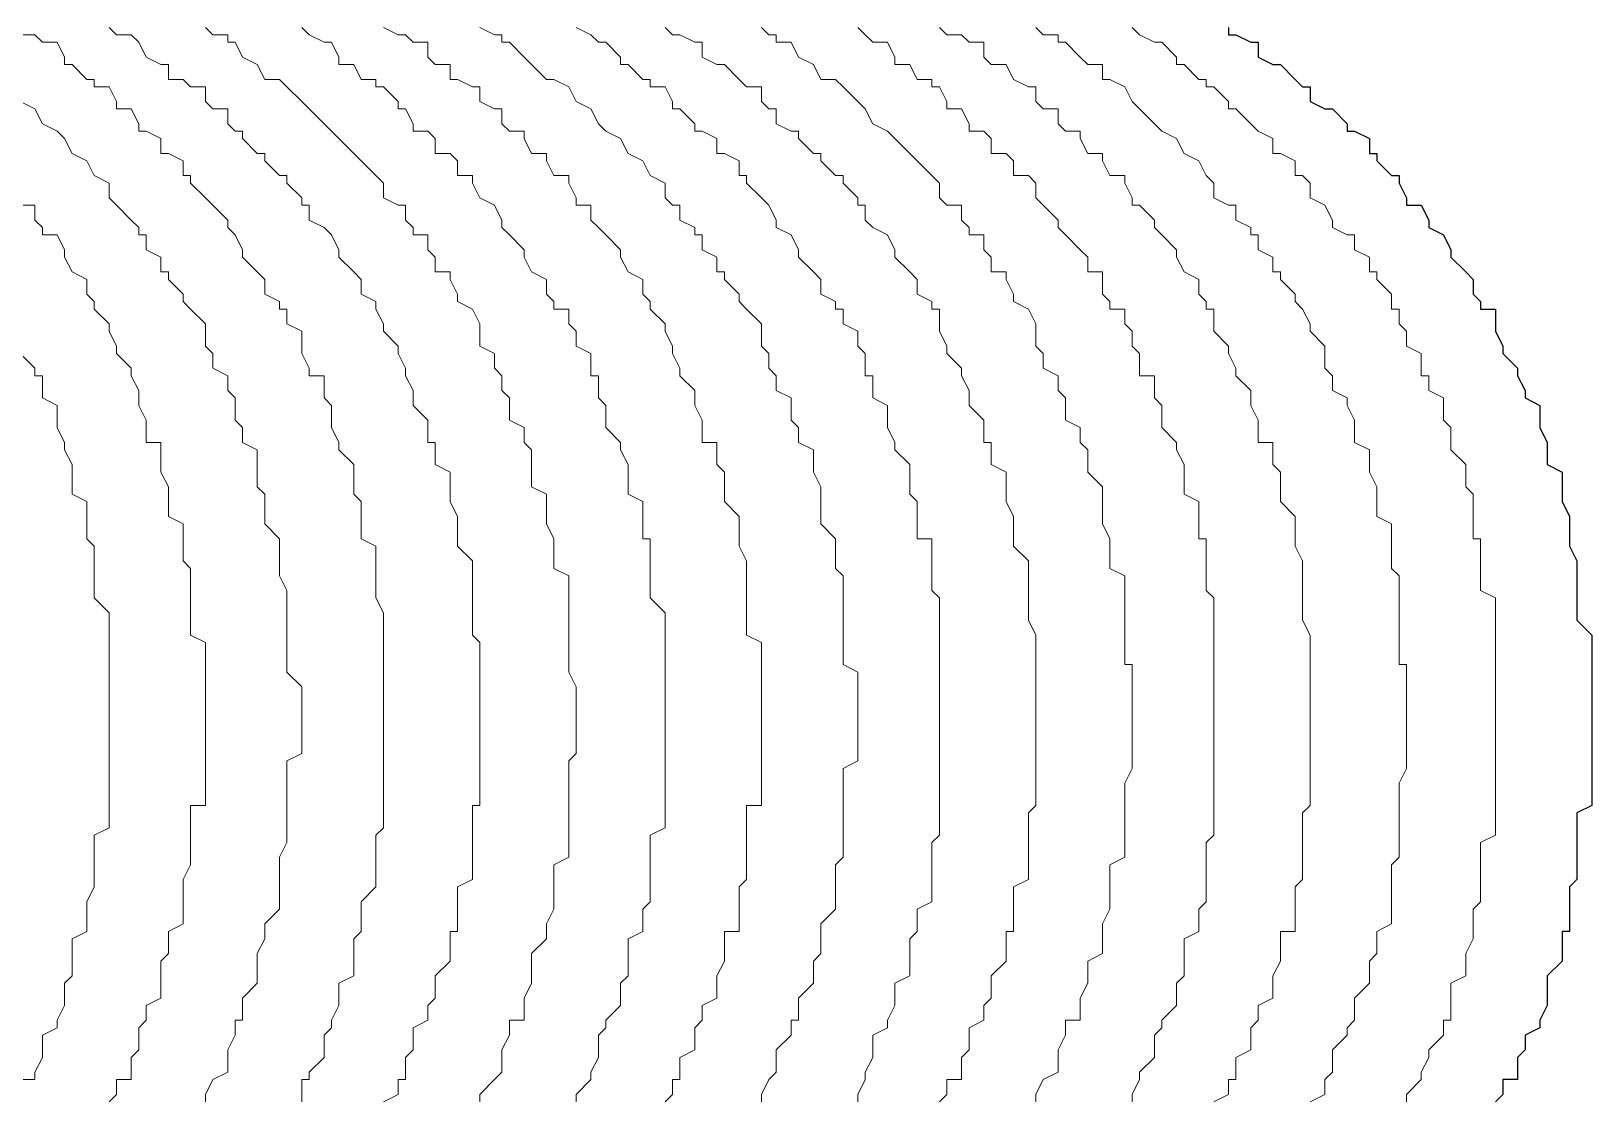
# Model space of a CAD drawing. Header units: millimetres. Extents: x 37084 to 180780, y -153145 to -16322.
# Drawn here: x 70643.2 to 71081.1, y -115262.8 to -114963.6 of the extents above; entities that cross this region are included whole.
import ezdxf

# ---------------------------------------------------------------- set-up
doc = ezdxf.new("R2010")
doc.units = ezdxf.units.MM
doc.header["$MEASUREMENT"] = 0
doc.linetypes.add('CONTINU', pattern=[0])
doc.layers.add('00', color=5, linetype='Continuous', lineweight=9)

# ---------------------------------------------------------------- blocks, each defined once
blk = doc.blocks.new('MBA')
at = {"color": 0, "linetype": 'ByBlock', "lineweight": 13}
for points in [[(1953001.41, 286834.36), (1953005.57, 286830.2), (1953005.57, 286828.12), (1953007.65, 286828.12), (1953007.65, 286823.96), (1953007.65, 286821.88), (1953011.81, 286819.8), (1953011.81, 286815.64), (1953011.81, 286813.56), (1953013.89, 286809.4), (1953013.89, 286807.32), (1953015.97, 286803.16), (1953015.97, 286801.08), (1953015.97, 286796.92), (1953015.97, 286794.84), (1953020.13, 286792.76), (1953020.13, 286788.6), (1953020.13, 286786.52), (1953020.13, 286782.36), (1953022.21, 286780.28), (1953022.21, 286776.12), (1953022.21, 286774.04), (1953022.21, 286771.96), (1953022.21, 286767.8), (1953022.21, 286765.72), (1953026.37, 286761.56), (1953026.37, 286759.48), (1953026.37, 286755.32), (1953026.37, 286753.24), (1953026.37, 286749.08), (1953026.37, 286747), (1953026.37, 286744.92), (1953026.37, 286740.76), (1953026.37, 286738.68), (1953026.37, 286734.52), (1953026.37, 286732.44), (1953026.37, 286728.27), (1953026.37, 286726.19), (1953026.37, 286722.03), (1953026.37, 286719.95), (1953026.37, 286717.87), (1953026.37, 286713.71), (1953026.37, 286711.63), (1953026.37, 286707.47), (1953026.37, 286705.39), (1953026.37, 286701.23), (1953022.21, 286699.15), (1953022.21, 286697.07), (1953022.21, 286692.91), (1953022.21, 286690.83), (1953022.21, 286686.67), (1953022.21, 286684.59), (1953020.13, 286680.43), (1953020.13, 286678.35), (1953020.13, 286674.19), (1953020.13, 286672.11), (1953015.97, 286670.03), (1953015.97, 286665.87), (1953015.97, 286663.79), (1953015.97, 286659.63), (1953013.89, 286657.55), (1953013.89, 286653.39), (1953013.89, 286651.31), (1953011.81, 286647.15), (1953011.81, 286645.07), (1953007.65, 286642.99), (1953007.65, 286638.83), (1953007.65, 286636.75), (1953005.57, 286632.59), (1953005.57, 286630.51), (1953001.41, 286630.51)], [(1953001.41, 286875.97), (1953005.57, 286875.97), (1953005.57, 286871.81), (1953007.65, 286869.73), (1953007.65, 286867.65), (1953011.81, 286867.65), (1953013.89, 286863.49), (1953013.89, 286861.41), (1953015.97, 286857.24), (1953020.13, 286855.16), (1953020.13, 286851), (1953022.21, 286848.92), (1953022.21, 286846.84), (1953026.37, 286842.68), (1953026.37, 286840.6), (1953028.45, 286836.44), (1953028.45, 286834.36), (1953032.61, 286830.2), (1953032.61, 286828.12), (1953034.69, 286823.96), (1953034.69, 286821.88), (1953034.69, 286819.8), (1953036.77, 286815.64), (1953036.77, 286813.56), (1953036.77, 286809.4), (1953040.93, 286809.4), (1953040.93, 286807.32), (1953040.93, 286803.16), (1953040.93, 286801.08), (1953043.01, 286796.92), (1953043.01, 286794.84), (1953043.01, 286792.76), (1953043.01, 286788.6), (1953047.17, 286786.52), (1953047.17, 286782.36), (1953047.17, 286780.28), (1953047.17, 286776.12), (1953049.25, 286774.04), (1953049.25, 286771.96), (1953049.25, 286767.8), (1953049.25, 286765.72), (1953049.25, 286761.56), (1953049.25, 286759.48), (1953049.25, 286755.32), (1953053.41, 286753.24), (1953053.41, 286749.08), (1953053.41, 286747), (1953053.41, 286744.92), (1953053.41, 286740.76), (1953053.41, 286738.68), (1953053.41, 286734.52), (1953053.41, 286732.44), (1953053.41, 286728.27), (1953053.41, 286726.19), (1953053.41, 286722.03), (1953053.41, 286719.95), (1953053.41, 286717.87), (1953053.41, 286713.71), (1953053.41, 286711.63), (1953053.41, 286707.47), (1953049.25, 286707.47), (1953049.25, 286705.39), (1953049.25, 286701.23), (1953049.25, 286699.15), (1953049.25, 286697.07), (1953049.25, 286692.91), (1953049.25, 286690.83), (1953047.17, 286686.67), (1953047.17, 286684.59), (1953047.17, 286680.43), (1953047.17, 286678.35), (1953047.17, 286674.19), (1953043.01, 286672.11), (1953043.01, 286670.03), (1953043.01, 286665.87), (1953040.93, 286663.79), (1953040.93, 286659.63), (1953040.93, 286657.55), (1953040.93, 286653.39), (1953036.77, 286651.31), (1953036.77, 286647.15), (1953034.69, 286645.07), (1953034.69, 286642.99), (1953034.69, 286638.83), (1953032.61, 286636.75), (1953032.61, 286632.59), (1953032.61, 286630.51), (1953028.45, 286630.51), (1953028.45, 286626.35), (1953026.37, 286624.27)], [(1953001.41, 286905.09), (1953005.57, 286903.01), (1953007.65, 286898.85), (1953011.81, 286896.77), (1953013.89, 286894.69), (1953015.97, 286890.53), (1953020.13, 286888.45), (1953022.21, 286884.29), (1953026.37, 286882.21), (1953026.37, 286878.05), (1953028.45, 286875.97), (1953032.61, 286871.81), (1953034.69, 286869.73), (1953034.69, 286867.65), (1953036.77, 286867.65), (1953036.77, 286863.49), (1953040.93, 286861.41), (1953040.93, 286857.24), (1953043.01, 286857.24), (1953043.01, 286855.16), (1953047.17, 286851), (1953047.17, 286848.92), (1953049.25, 286846.84), (1953053.41, 286842.68), (1953053.41, 286840.6), (1953053.41, 286836.44), (1953055.49, 286834.36), (1953055.49, 286830.2), (1953059.65, 286828.12), (1953059.65, 286823.96), (1953061.73, 286821.88), (1953061.73, 286819.8), (1953061.73, 286815.64), (1953063.81, 286813.56), (1953063.81, 286809.4), (1953067.97, 286807.32), (1953067.97, 286803.16), (1953067.97, 286801.08), (1953067.97, 286796.92), (1953070.05, 286794.84), (1953070.05, 286792.76), (1953070.05, 286788.6), (1953070.05, 286786.52), (1953074.21, 286782.36), (1953074.21, 286780.28), (1953074.21, 286776.12), (1953074.21, 286774.04), (1953074.21, 286771.96), (1953076.29, 286767.8), (1953076.29, 286765.72), (1953076.29, 286761.56), (1953076.29, 286759.48), (1953076.29, 286755.32), (1953076.29, 286753.24), (1953076.29, 286749.08), (1953076.29, 286747), (1953076.29, 286744.92), (1953080.45, 286740.76), (1953080.45, 286738.68), (1953080.45, 286734.52), (1953080.45, 286732.44), (1953080.45, 286728.27), (1953080.45, 286726.19), (1953080.45, 286722.03), (1953076.29, 286719.95), (1953076.29, 286717.87), (1953076.29, 286713.71), (1953076.29, 286711.63), (1953076.29, 286707.47), (1953076.29, 286705.39), (1953076.29, 286701.23), (1953076.29, 286699.15), (1953076.29, 286697.07), (1953074.21, 286692.91), (1953074.21, 286690.83), (1953074.21, 286686.67), (1953074.21, 286684.59), (1953074.21, 286680.43), (1953074.21, 286678.35), (1953070.05, 286674.19), (1953070.05, 286672.11), (1953070.05, 286670.03), (1953067.97, 286665.87), (1953067.97, 286663.79), (1953067.97, 286659.63), (1953067.97, 286657.55), (1953063.81, 286653.39), (1953063.81, 286651.31), (1953063.81, 286647.15), (1953061.73, 286647.15), (1953061.73, 286645.07), (1953061.73, 286642.99), (1953059.65, 286638.83), (1953059.65, 286636.75), (1953059.65, 286632.59), (1953055.49, 286630.51), (1953053.41, 286626.35), (1953053.41, 286624.27)], [(1953001.41, 286923.81), (1953005.57, 286923.81), (1953007.65, 286921.73), (1953011.81, 286921.73), (1953013.89, 286917.57), (1953013.89, 286915.49), (1953015.97, 286915.49), (1953020.13, 286911.33), (1953022.21, 286911.33), (1953022.21, 286909.25), (1953026.37, 286909.25), (1953028.45, 286905.09), (1953028.45, 286903.01), (1953032.61, 286903.01), (1953034.69, 286898.85), (1953034.69, 286896.77), (1953036.77, 286896.77), (1953040.93, 286894.69), (1953040.93, 286890.53), (1953043.01, 286890.53), (1953047.17, 286888.45), (1953047.17, 286884.29), (1953049.25, 286884.29), (1953049.25, 286882.21), (1953053.41, 286878.05), (1953055.49, 286875.97), (1953059.65, 286871.81), (1953059.65, 286869.73), (1953061.73, 286867.65), (1953063.81, 286863.49), (1953063.81, 286861.41), (1953067.97, 286857.24), (1953070.05, 286855.16), (1953070.05, 286851), (1953074.21, 286848.92), (1953074.21, 286846.84), (1953076.29, 286846.84), (1953076.29, 286842.68), (1953080.45, 286840.6), (1953080.45, 286836.44), (1953080.45, 286834.36), (1953082.53, 286830.2), (1953082.53, 286828.12), (1953086.69, 286828.12), (1953086.69, 286823.96), (1953086.69, 286821.88), (1953088.77, 286819.8), (1953088.77, 286815.64), (1953088.77, 286813.56), (1953090.85, 286809.4), (1953090.85, 286807.32), (1953095.01, 286803.16), (1953095.01, 286801.08), (1953095.01, 286796.92), (1953095.01, 286794.84), (1953097.09, 286792.76), (1953097.09, 286788.6), (1953097.09, 286786.52), (1953097.09, 286782.36), (1953101.25, 286780.28), (1953101.25, 286776.12), (1953101.25, 286774.04), (1953101.25, 286771.96), (1953101.25, 286767.8), (1953101.25, 286765.72), (1953103.34, 286761.56), (1953103.34, 286759.48), (1953103.34, 286755.32), (1953103.34, 286753.24), (1953103.34, 286749.08), (1953103.34, 286747), (1953103.34, 286744.92), (1953103.34, 286740.76), (1953103.34, 286738.68), (1953103.34, 286734.52), (1953103.34, 286732.44), (1953103.34, 286728.27), (1953103.34, 286726.19), (1953103.34, 286722.03), (1953103.34, 286719.95), (1953103.34, 286717.87), (1953103.34, 286713.71), (1953103.34, 286711.63), (1953103.34, 286707.47), (1953103.34, 286705.39), (1953103.34, 286701.23), (1953101.25, 286699.15), (1953101.25, 286697.07), (1953101.25, 286692.91), (1953101.25, 286690.83), (1953101.25, 286686.67), (1953101.25, 286684.59), (1953097.09, 286680.43), (1953097.09, 286678.35), (1953097.09, 286674.19), (1953097.09, 286672.11), (1953095.01, 286670.03), (1953095.01, 286665.87), (1953095.01, 286663.79), (1953095.01, 286659.63), (1953090.85, 286657.55), (1953090.85, 286653.39), (1953090.85, 286651.31), (1953088.77, 286647.15), (1953088.77, 286645.07), (1953086.69, 286642.99), (1953086.69, 286638.83), (1953086.69, 286636.75), (1953082.53, 286632.59), (1953082.53, 286630.51), (1953080.45, 286630.51), (1953080.45, 286626.35), (1953080.45, 286624.27)], [(1953026.37, 286925.89), (1953028.45, 286923.81), (1953032.61, 286923.81), (1953034.69, 286921.73), (1953036.77, 286917.57), (1953040.93, 286915.49), (1953043.01, 286915.49), (1953043.01, 286911.33), (1953047.17, 286911.33), (1953049.25, 286909.25), (1953053.41, 286909.25), (1953053.41, 286905.09), (1953055.49, 286903.01), (1953059.65, 286903.01), (1953059.65, 286898.85), (1953061.73, 286896.77), (1953063.81, 286896.77), (1953063.81, 286894.69), (1953067.97, 286890.53), (1953070.05, 286890.53), (1953070.05, 286888.45), (1953074.21, 286884.29), (1953076.29, 286884.29), (1953076.29, 286882.21), (1953080.45, 286878.05), (1953080.45, 286875.97), (1953082.53, 286875.97), (1953082.53, 286871.81), (1953086.69, 286869.73), (1953088.77, 286867.65), (1953090.85, 286863.49), (1953090.85, 286861.41), (1953095.01, 286857.24), (1953097.09, 286855.16), (1953097.09, 286851), (1953101.25, 286848.92), (1953101.25, 286846.84), (1953103.34, 286842.68), (1953103.34, 286840.6), (1953107.5, 286836.44), (1953107.5, 286834.36), (1953109.58, 286830.2), (1953109.58, 286828.12), (1953111.66, 286823.96), (1953111.66, 286821.88), (1953111.66, 286819.8), (1953115.82, 286815.64), (1953115.82, 286813.56), (1953115.82, 286809.4), (1953117.9, 286809.4), (1953117.9, 286807.32), (1953117.9, 286803.16), (1953122.06, 286801.08), (1953122.06, 286796.92), (1953122.06, 286794.84), (1953122.06, 286792.76), (1953124.14, 286788.6), (1953124.14, 286786.52), (1953124.14, 286782.36), (1953124.14, 286780.28), (1953128.3, 286776.12), (1953128.3, 286774.04), (1953128.3, 286771.96), (1953128.3, 286767.8), (1953128.3, 286765.72), (1953128.3, 286761.56), (1953128.3, 286759.48), (1953128.3, 286755.32), (1953130.38, 286753.24), (1953130.38, 286749.08), (1953130.38, 286747), (1953130.38, 286744.92), (1953130.38, 286740.76), (1953130.38, 286738.68), (1953130.38, 286734.52), (1953130.38, 286732.44), (1953130.38, 286728.27), (1953130.38, 286726.19), (1953130.38, 286722.03), (1953130.38, 286719.95), (1953130.38, 286717.87), (1953130.38, 286713.71), (1953130.38, 286711.63), (1953130.38, 286707.47), (1953128.3, 286707.47), (1953128.3, 286705.39), (1953128.3, 286701.23), (1953128.3, 286699.15), (1953128.3, 286697.07), (1953128.3, 286692.91), (1953128.3, 286690.83), (1953128.3, 286686.67), (1953124.14, 286684.59), (1953124.14, 286680.43), (1953124.14, 286678.35), (1953124.14, 286674.19), (1953124.14, 286672.11), (1953122.06, 286672.11), (1953122.06, 286670.03), (1953122.06, 286665.87), (1953122.06, 286663.79), (1953117.9, 286659.63), (1953117.9, 286657.55), (1953117.9, 286653.39), (1953115.82, 286651.31), (1953115.82, 286647.15), (1953111.66, 286645.07), (1953111.66, 286642.99), (1953111.66, 286638.83), (1953109.58, 286636.75), (1953109.58, 286632.59), (1953109.58, 286630.51), (1953107.5, 286630.51), (1953107.5, 286626.35), (1953103.34, 286624.27)], [(1953053.41, 286925.89), (1953055.49, 286923.81), (1953059.65, 286923.81), (1953059.65, 286921.73), (1953061.73, 286921.73), (1953063.81, 286917.57), (1953067.97, 286915.49), (1953070.05, 286911.33), (1953074.21, 286911.33), (1953076.29, 286909.25), (1953080.45, 286905.09), (1953082.53, 286903.01), (1953086.69, 286898.85), (1953088.77, 286896.77), (1953090.85, 286894.69), (1953095.01, 286890.53), (1953097.09, 286888.45), (1953101.25, 286884.29), (1953103.34, 286882.21), (1953103.34, 286878.05), (1953107.5, 286875.97), (1953109.58, 286875.97), (1953109.58, 286871.81), (1953111.66, 286869.73), (1953111.66, 286867.65), (1953115.82, 286867.65), (1953115.82, 286863.49), (1953117.9, 286861.41), (1953117.9, 286857.24), (1953122.06, 286857.24), (1953122.06, 286855.16), (1953124.14, 286851), (1953124.14, 286848.92), (1953128.3, 286846.84), (1953130.38, 286842.68), (1953130.38, 286840.6), (1953130.38, 286836.44), (1953134.54, 286834.36), (1953134.54, 286830.2), (1953136.62, 286828.12), (1953136.62, 286823.96), (1953138.7, 286821.88), (1953138.7, 286819.8), (1953138.7, 286815.64), (1953142.86, 286813.56), (1953142.86, 286809.4), (1953144.94, 286807.32), (1953144.94, 286803.16), (1953144.94, 286801.08), (1953144.94, 286796.92), (1953149.1, 286794.84), (1953149.1, 286792.76), (1953149.1, 286788.6), (1953149.1, 286786.52), (1953151.18, 286782.36), (1953151.18, 286780.28), (1953151.18, 286776.12), (1953151.18, 286774.04), (1953155.34, 286771.96), (1953155.34, 286767.8), (1953155.34, 286765.72), (1953155.34, 286761.56), (1953155.34, 286759.48), (1953155.34, 286755.32), (1953155.34, 286753.24), (1953155.34, 286749.08), (1953155.34, 286747), (1953155.34, 286744.92), (1953157.42, 286740.76), (1953157.42, 286738.68), (1953157.42, 286734.52), (1953157.42, 286732.44), (1953157.42, 286728.27), (1953157.42, 286726.19), (1953157.42, 286722.03), (1953155.34, 286719.95), (1953155.34, 286717.87), (1953155.34, 286713.71), (1953155.34, 286711.63), (1953155.34, 286707.47), (1953155.34, 286705.39), (1953155.34, 286701.23), (1953155.34, 286699.15), (1953155.34, 286697.07), (1953155.34, 286692.91), (1953151.18, 286690.83), (1953151.18, 286686.67), (1953151.18, 286684.59), (1953151.18, 286680.43), (1953151.18, 286678.35), (1953149.1, 286674.19), (1953149.1, 286672.11), (1953149.1, 286670.03), (1953144.94, 286665.87), (1953144.94, 286663.79), (1953144.94, 286659.63), (1953144.94, 286657.55), (1953142.86, 286653.39), (1953142.86, 286651.31), (1953142.86, 286647.15), (1953138.7, 286647.15), (1953138.7, 286645.07), (1953138.7, 286642.99), (1953136.62, 286638.83), (1953136.62, 286636.75), (1953136.62, 286632.59), (1953134.54, 286630.51), (1953130.38, 286626.35), (1953130.38, 286624.27)], [(1953080.45, 286925.89), (1953082.53, 286923.81), (1953086.69, 286921.73), (1953088.77, 286921.73), (1953090.85, 286917.57), (1953090.85, 286915.49), (1953095.01, 286915.49), (1953097.09, 286911.33), (1953101.25, 286911.33), (1953101.25, 286909.25), (1953103.34, 286909.25), (1953107.5, 286905.09), (1953107.5, 286903.01), (1953109.58, 286903.01), (1953111.66, 286898.85), (1953111.66, 286896.77), (1953115.82, 286896.77), (1953117.9, 286894.69), (1953117.9, 286890.53), (1953122.06, 286890.53), (1953124.14, 286888.45), (1953124.14, 286884.29), (1953128.3, 286884.29), (1953128.3, 286882.21), (1953130.38, 286878.05), (1953134.54, 286875.97), (1953136.62, 286871.81), (1953136.62, 286869.73), (1953138.7, 286867.65), (1953142.86, 286863.49), (1953142.86, 286861.41), (1953144.94, 286857.24), (1953149.1, 286855.16), (1953149.1, 286851), (1953151.18, 286848.92), (1953151.18, 286846.84), (1953155.34, 286846.84), (1953155.34, 286842.68), (1953157.42, 286840.6), (1953157.42, 286836.44), (1953161.58, 286834.36), (1953161.58, 286830.2), (1953161.58, 286828.12), (1953163.66, 286828.12), (1953163.66, 286823.96), (1953163.66, 286821.88), (1953165.74, 286819.8), (1953165.74, 286815.64), (1953165.74, 286813.56), (1953169.9, 286809.4), (1953169.9, 286807.32), (1953171.98, 286803.16), (1953171.98, 286801.08), (1953171.98, 286796.92), (1953171.98, 286794.84), (1953176.14, 286792.76), (1953176.14, 286788.6), (1953176.14, 286786.52), (1953176.14, 286782.36), (1953178.22, 286782.36), (1953178.22, 286780.28), (1953178.22, 286776.12), (1953178.22, 286774.04), (1953178.22, 286771.96), (1953178.22, 286767.8), (1953178.22, 286765.72), (1953182.38, 286761.56), (1953182.38, 286759.48), (1953182.38, 286755.32), (1953182.38, 286753.24), (1953182.38, 286749.08), (1953182.38, 286747), (1953182.38, 286744.92), (1953182.38, 286740.76), (1953182.38, 286738.68), (1953182.38, 286734.52), (1953182.38, 286732.44), (1953182.38, 286728.27), (1953182.38, 286726.19), (1953182.38, 286722.03), (1953182.38, 286719.95), (1953182.38, 286717.87), (1953182.38, 286713.71), (1953182.38, 286711.63), (1953182.38, 286707.47), (1953182.38, 286705.39), (1953182.38, 286701.23), (1953178.22, 286699.15), (1953178.22, 286697.07), (1953178.22, 286692.91), (1953178.22, 286690.83), (1953178.22, 286686.67), (1953178.22, 286684.59), (1953178.22, 286680.43), (1953176.14, 286678.35), (1953176.14, 286674.19), (1953176.14, 286672.11), (1953171.98, 286670.03), (1953171.98, 286665.87), (1953171.98, 286663.79), (1953171.98, 286659.63), (1953169.9, 286657.55), (1953169.9, 286653.39), (1953169.9, 286651.31), (1953165.74, 286647.15), (1953165.74, 286645.07), (1953163.66, 286642.99), (1953163.66, 286638.83), (1953163.66, 286636.75), (1953161.58, 286632.59), (1953161.58, 286630.51), (1953157.42, 286626.35), (1953157.42, 286624.27)], [(1953103.34, 286925.89), (1953107.5, 286923.81), (1953109.58, 286923.81), (1953111.66, 286921.73), (1953115.82, 286921.73), (1953115.82, 286917.57), (1953117.9, 286915.49), (1953122.06, 286915.49), (1953122.06, 286911.33), (1953124.14, 286911.33), (1953128.3, 286909.25), (1953130.38, 286909.25), (1953130.38, 286905.09), (1953134.54, 286903.01), (1953136.62, 286903.01), (1953136.62, 286898.85), (1953138.7, 286896.77), (1953142.86, 286896.77), (1953142.86, 286894.69), (1953144.94, 286890.53), (1953149.1, 286890.53), (1953149.1, 286888.45), (1953151.18, 286884.29), (1953155.34, 286884.29), (1953155.34, 286882.21), (1953157.42, 286878.05), (1953157.42, 286875.97), (1953161.58, 286875.97), (1953161.58, 286871.81), (1953163.66, 286869.73), (1953165.74, 286867.65), (1953169.9, 286863.49), (1953169.9, 286861.41), (1953171.98, 286857.24), (1953176.14, 286855.16), (1953176.14, 286851), (1953178.22, 286848.92), (1953178.22, 286846.84), (1953182.38, 286842.68), (1953182.38, 286840.6), (1953184.46, 286836.44), (1953184.46, 286834.36), (1953186.54, 286830.2), (1953186.54, 286828.12), (1953190.7, 286823.96), (1953190.7, 286821.88), (1953190.7, 286819.8), (1953192.78, 286815.64), (1953192.78, 286813.56), (1953192.78, 286809.4), (1953196.94, 286809.4), (1953196.94, 286807.32), (1953196.94, 286803.16), (1953199.02, 286801.08), (1953199.02, 286796.92), (1953199.02, 286794.84), (1953199.02, 286792.76), (1953203.18, 286788.6), (1953203.18, 286786.52), (1953203.18, 286782.36), (1953203.18, 286780.28), (1953205.26, 286776.12), (1953205.26, 286774.04), (1953205.26, 286771.96), (1953205.26, 286767.8), (1953205.26, 286765.72), (1953205.26, 286761.56), (1953205.26, 286759.48), (1953205.26, 286755.32), (1953209.42, 286753.24), (1953209.42, 286749.08), (1953209.42, 286747), (1953209.42, 286744.92), (1953209.42, 286740.76), (1953209.42, 286738.68), (1953209.42, 286734.52), (1953209.42, 286732.44), (1953209.42, 286728.27), (1953209.42, 286726.19), (1953209.42, 286722.03), (1953209.42, 286719.95), (1953209.42, 286717.87), (1953209.42, 286713.71), (1953209.42, 286711.63), (1953209.42, 286707.47), (1953205.26, 286707.47), (1953205.26, 286705.39), (1953205.26, 286701.23), (1953205.26, 286699.15), (1953205.26, 286697.07), (1953205.26, 286692.91), (1953205.26, 286690.83), (1953205.26, 286686.67), (1953203.18, 286684.59), (1953203.18, 286680.43), (1953203.18, 286678.35), (1953203.18, 286674.19), (1953203.18, 286672.11), (1953199.02, 286672.11), (1953199.02, 286670.03), (1953199.02, 286665.87), (1953199.02, 286663.79), (1953196.94, 286659.63), (1953196.94, 286657.55), (1953196.94, 286653.39), (1953192.78, 286651.31), (1953192.78, 286647.15), (1953190.7, 286645.07), (1953190.7, 286642.99), (1953190.7, 286638.83), (1953186.54, 286636.75), (1953186.54, 286632.59), (1953186.54, 286630.51), (1953184.46, 286630.51), (1953184.46, 286626.35), (1953182.38, 286624.27)], [(1953130.38, 286925.89), (1953134.54, 286923.81), (1953136.62, 286923.81), (1953136.62, 286921.73), (1953138.7, 286921.73), (1953142.86, 286917.57), (1953144.94, 286915.49), (1953149.1, 286911.33), (1953151.18, 286911.33), (1953155.34, 286909.25), (1953157.42, 286905.09), (1953161.58, 286903.01), (1953163.66, 286898.85), (1953165.74, 286896.77), (1953169.9, 286894.69), (1953171.98, 286890.53), (1953176.14, 286888.45), (1953178.22, 286884.29), (1953182.38, 286882.21), (1953182.38, 286878.05), (1953184.46, 286875.97), (1953186.54, 286875.97), (1953186.54, 286871.81), (1953190.7, 286869.73), (1953190.7, 286867.65), (1953192.78, 286867.65), (1953192.78, 286863.49), (1953196.94, 286861.41), (1953196.94, 286857.24), (1953199.02, 286857.24), (1953199.02, 286855.16), (1953203.18, 286851), (1953203.18, 286848.92), (1953205.26, 286846.84), (1953209.42, 286842.68), (1953209.42, 286840.6), (1953209.42, 286836.44), (1953211.5, 286834.36), (1953211.5, 286830.2), (1953213.58, 286828.12), (1953213.58, 286823.96), (1953217.74, 286821.88), (1953217.74, 286819.8), (1953217.74, 286815.64), (1953219.82, 286813.56), (1953219.82, 286809.4), (1953223.98, 286807.32), (1953223.98, 286803.16), (1953223.98, 286801.08), (1953226.06, 286796.92), (1953226.06, 286794.84), (1953226.06, 286792.76), (1953226.06, 286788.6), (1953226.06, 286786.52), (1953230.22, 286782.36), (1953230.22, 286780.28), (1953230.22, 286776.12), (1953230.22, 286774.04), (1953232.3, 286771.96), (1953232.3, 286767.8), (1953232.3, 286765.72), (1953232.3, 286761.56), (1953232.3, 286759.48), (1953232.3, 286755.32), (1953232.3, 286753.24), (1953232.3, 286749.08), (1953232.3, 286747), (1953236.47, 286744.92), (1953236.47, 286740.76), (1953236.47, 286738.68), (1953236.47, 286734.52), (1953236.47, 286732.44), (1953236.47, 286728.27), (1953236.47, 286726.19), (1953236.47, 286722.03), (1953236.47, 286719.95), (1953232.3, 286717.87), (1953232.3, 286713.71), (1953232.3, 286711.63), (1953232.3, 286707.47), (1953232.3, 286705.39), (1953232.3, 286701.23), (1953232.3, 286699.15), (1953232.3, 286697.07), (1953232.3, 286692.91), (1953230.22, 286690.83), (1953230.22, 286686.67), (1953230.22, 286684.59), (1953230.22, 286680.43), (1953230.22, 286678.35), (1953226.06, 286674.19), (1953226.06, 286672.11), (1953226.06, 286670.03), (1953226.06, 286665.87), (1953223.98, 286663.79), (1953223.98, 286659.63), (1953223.98, 286657.55), (1953219.82, 286653.39), (1953219.82, 286651.31), (1953219.82, 286647.15), (1953217.74, 286647.15), (1953217.74, 286645.07), (1953217.74, 286642.99), (1953213.58, 286638.83), (1953213.58, 286636.75), (1953213.58, 286632.59), (1953211.5, 286630.51), (1953209.42, 286626.35), (1953209.42, 286624.27)], [(1953157.42, 286925.89), (1953161.58, 286923.81), (1953163.66, 286921.73), (1953165.74, 286921.73), (1953169.9, 286917.57), (1953169.9, 286915.49), (1953171.98, 286915.49), (1953176.14, 286911.33), (1953178.22, 286911.33), (1953178.22, 286909.25), (1953182.38, 286909.25), (1953184.46, 286905.09), (1953184.46, 286903.01), (1953186.54, 286903.01), (1953190.7, 286898.85), (1953190.7, 286896.77), (1953192.78, 286896.77), (1953196.94, 286894.69), (1953196.94, 286890.53), (1953199.02, 286890.53), (1953203.18, 286888.45), (1953203.18, 286884.29), (1953205.26, 286884.29), (1953205.26, 286882.21), (1953209.42, 286878.05), (1953211.5, 286875.97), (1953213.58, 286871.81), (1953213.58, 286869.73), (1953217.74, 286867.65), (1953219.82, 286863.49), (1953219.82, 286861.41), (1953223.98, 286857.24), (1953226.06, 286855.16), (1953226.06, 286851), (1953230.22, 286848.92), (1953230.22, 286846.84), (1953232.3, 286846.84), (1953232.3, 286842.68), (1953236.47, 286840.6), (1953236.47, 286836.44), (1953238.55, 286834.36), (1953238.55, 286830.2), (1953238.55, 286828.12), (1953240.63, 286828.12), (1953240.63, 286823.96), (1953240.63, 286821.88), (1953244.79, 286819.8), (1953244.79, 286815.64), (1953244.79, 286813.56), (1953246.87, 286809.4), (1953246.87, 286807.32), (1953251.03, 286803.16), (1953251.03, 286801.08), (1953251.03, 286796.92), (1953251.03, 286794.84), (1953253.11, 286792.76), (1953253.11, 286788.6), (1953253.11, 286786.52), (1953253.11, 286782.36), (1953257.27, 286782.36), (1953257.27, 286780.28), (1953257.27, 286776.12), (1953257.27, 286774.04), (1953257.27, 286771.96), (1953257.27, 286767.8), (1953259.35, 286765.72), (1953259.35, 286761.56), (1953259.35, 286759.48), (1953259.35, 286755.32), (1953259.35, 286753.24), (1953259.35, 286749.08), (1953259.35, 286747), (1953259.35, 286744.92), (1953259.35, 286740.76), (1953259.35, 286738.68), (1953259.35, 286734.52), (1953259.35, 286732.44), (1953259.35, 286728.27), (1953259.35, 286726.19), (1953259.35, 286722.03), (1953259.35, 286719.95), (1953259.35, 286717.87), (1953259.35, 286713.71), (1953259.35, 286711.63), (1953259.35, 286707.47), (1953259.35, 286705.39), (1953259.35, 286701.23), (1953259.35, 286699.15), (1953257.27, 286697.07), (1953257.27, 286692.91), (1953257.27, 286690.83), (1953257.27, 286686.67), (1953257.27, 286684.59), (1953257.27, 286680.43), (1953253.11, 286678.35), (1953253.11, 286674.19), (1953253.11, 286672.11), (1953251.03, 286670.03), (1953251.03, 286665.87), (1953251.03, 286663.79), (1953251.03, 286659.63), (1953246.87, 286657.55), (1953246.87, 286653.39), (1953246.87, 286651.31), (1953244.79, 286647.15), (1953244.79, 286645.07), (1953240.63, 286642.99), (1953240.63, 286638.83), (1953240.63, 286636.75), (1953238.55, 286632.59), (1953238.55, 286630.51), (1953236.47, 286626.35), (1953236.47, 286624.27)], [(1953182.38, 286925.89), (1953184.46, 286923.81), (1953186.54, 286923.81), (1953190.7, 286921.73), (1953192.78, 286921.73), (1953192.78, 286917.57), (1953196.94, 286915.49), (1953199.02, 286915.49), (1953203.18, 286911.33), (1953205.26, 286909.25), (1953209.42, 286909.25), (1953209.42, 286905.09), (1953211.5, 286903.01), (1953213.58, 286903.01), (1953213.58, 286898.85), (1953217.74, 286896.77), (1953219.82, 286896.77), (1953219.82, 286894.69), (1953223.98, 286890.53), (1953226.06, 286890.53), (1953226.06, 286888.45), (1953230.22, 286884.29), (1953232.3, 286884.29), (1953232.3, 286882.21), (1953236.47, 286878.05), (1953236.47, 286875.97), (1953238.55, 286875.97), (1953238.55, 286871.81), (1953240.63, 286869.73), (1953244.79, 286867.65), (1953246.87, 286863.49), (1953246.87, 286861.41), (1953251.03, 286857.24), (1953253.11, 286855.16), (1953253.11, 286851), (1953257.27, 286848.92), (1953257.27, 286846.84), (1953259.35, 286846.84), (1953259.35, 286842.68), (1953259.35, 286840.6), (1953261.43, 286836.44), (1953261.43, 286834.36), (1953265.59, 286830.2), (1953265.59, 286828.12), (1953267.67, 286823.96), (1953267.67, 286821.88), (1953267.67, 286819.8), (1953271.83, 286815.64), (1953271.83, 286813.56), (1953271.83, 286809.4), (1953273.91, 286809.4), (1953273.91, 286807.32), (1953273.91, 286803.16), (1953278.07, 286801.08), (1953278.07, 286796.92), (1953278.07, 286794.84), (1953278.07, 286792.76), (1953280.15, 286788.6), (1953280.15, 286786.52), (1953280.15, 286782.36), (1953280.15, 286780.28), (1953284.31, 286776.12), (1953284.31, 286774.04), (1953284.31, 286771.96), (1953284.31, 286767.8), (1953284.31, 286765.72), (1953284.31, 286761.56), (1953284.31, 286759.48), (1953286.39, 286755.32), (1953286.39, 286753.24), (1953286.39, 286749.08), (1953286.39, 286747), (1953286.39, 286744.92), (1953286.39, 286740.76), (1953286.39, 286738.68), (1953286.39, 286734.52), (1953286.39, 286732.44), (1953286.39, 286728.27), (1953286.39, 286726.19), (1953286.39, 286722.03), (1953286.39, 286719.95), (1953286.39, 286717.87), (1953286.39, 286713.71), (1953286.39, 286711.63), (1953286.39, 286707.47), (1953284.31, 286705.39), (1953284.31, 286701.23), (1953284.31, 286699.15), (1953284.31, 286697.07), (1953284.31, 286692.91), (1953284.31, 286690.83), (1953284.31, 286686.67), (1953280.15, 286684.59), (1953280.15, 286680.43), (1953280.15, 286678.35), (1953280.15, 286674.19), (1953280.15, 286672.11), (1953278.07, 286672.11), (1953278.07, 286670.03), (1953278.07, 286665.87), (1953278.07, 286663.79), (1953273.91, 286659.63), (1953273.91, 286657.55), (1953273.91, 286653.39), (1953271.83, 286651.31), (1953271.83, 286647.15), (1953267.67, 286645.07), (1953267.67, 286642.99), (1953267.67, 286638.83), (1953265.59, 286636.75), (1953265.59, 286632.59), (1953265.59, 286630.51), (1953261.43, 286630.51), (1953261.43, 286626.35), (1953259.35, 286624.27)], [(1953209.42, 286925.89), (1953211.5, 286923.81), (1953213.58, 286923.81), (1953213.58, 286921.73), (1953217.74, 286921.73), (1953219.82, 286917.57), (1953223.98, 286915.49), (1953226.06, 286911.33), (1953230.22, 286911.33), (1953232.3, 286909.25), (1953236.47, 286905.09), (1953238.55, 286903.01), (1953240.63, 286898.85), (1953244.79, 286896.77), (1953246.87, 286894.69), (1953251.03, 286890.53), (1953253.11, 286888.45), (1953257.27, 286884.29), (1953259.35, 286882.21), (1953259.35, 286878.05), (1953261.43, 286875.97), (1953265.59, 286875.97), (1953265.59, 286871.81), (1953267.67, 286869.73), (1953267.67, 286867.65), (1953271.83, 286867.65), (1953271.83, 286863.49), (1953273.91, 286861.41), (1953273.91, 286857.24), (1953278.07, 286857.24), (1953278.07, 286855.16), (1953280.15, 286851), (1953280.15, 286848.92), (1953284.31, 286846.84), (1953286.39, 286842.68), (1953286.39, 286840.6), (1953286.39, 286836.44), (1953288.47, 286834.36), (1953288.47, 286830.2), (1953292.63, 286828.12), (1953292.63, 286823.96), (1953294.71, 286821.88), (1953294.71, 286819.8), (1953294.71, 286815.64), (1953298.87, 286813.56), (1953298.87, 286809.4), (1953300.95, 286807.32), (1953300.95, 286803.16), (1953300.95, 286801.08), (1953305.11, 286796.92), (1953305.11, 286794.84), (1953305.11, 286792.76), (1953305.11, 286788.6), (1953305.11, 286786.52), (1953307.19, 286782.36), (1953307.19, 286780.28), (1953307.19, 286776.12), (1953307.19, 286774.04), (1953311.35, 286771.96), (1953311.35, 286767.8), (1953311.35, 286765.72), (1953311.35, 286761.56), (1953311.35, 286759.48), (1953311.35, 286755.32), (1953311.35, 286753.24), (1953311.35, 286749.08), (1953311.35, 286747), (1953313.43, 286747), (1953313.43, 286744.92), (1953313.43, 286740.76), (1953313.43, 286738.68), (1953313.43, 286734.52), (1953313.43, 286732.44), (1953313.43, 286728.27), (1953313.43, 286726.19), (1953313.43, 286722.03), (1953313.43, 286719.95), (1953313.43, 286717.87), (1953311.35, 286713.71), (1953311.35, 286711.63), (1953311.35, 286707.47), (1953311.35, 286705.39), (1953311.35, 286701.23), (1953311.35, 286699.15), (1953311.35, 286697.07), (1953311.35, 286692.91), (1953307.19, 286690.83), (1953307.19, 286686.67), (1953307.19, 286684.59), (1953307.19, 286680.43), (1953307.19, 286678.35), (1953305.11, 286674.19), (1953305.11, 286672.11), (1953305.11, 286670.03), (1953305.11, 286665.87), (1953300.95, 286663.79), (1953300.95, 286659.63), (1953300.95, 286657.55), (1953298.87, 286653.39), (1953298.87, 286651.31), (1953298.87, 286647.15), (1953294.71, 286647.15), (1953294.71, 286645.07), (1953294.71, 286642.99), (1953292.63, 286638.83), (1953292.63, 286636.75), (1953292.63, 286632.59), (1953288.47, 286630.51), (1953286.39, 286626.35), (1953286.39, 286624.27)], [(1953236.47, 286925.89), (1953238.55, 286923.81), (1953240.63, 286921.73), (1953244.79, 286921.73), (1953246.87, 286917.57), (1953246.87, 286915.49), (1953251.03, 286915.49), (1953253.11, 286911.33), (1953257.27, 286911.33), (1953257.27, 286909.25), (1953259.35, 286909.25), (1953261.43, 286905.09), (1953261.43, 286903.01), (1953265.59, 286903.01), (1953267.67, 286898.85), (1953267.67, 286896.77), (1953271.83, 286896.77), (1953273.91, 286894.69), (1953273.91, 286890.53), (1953278.07, 286890.53), (1953280.15, 286888.45), (1953280.15, 286884.29), (1953284.31, 286884.29), (1953286.39, 286882.21), (1953286.39, 286878.05), (1953288.47, 286875.97), (1953292.63, 286871.81), (1953292.63, 286869.73), (1953294.71, 286867.65), (1953298.87, 286863.49), (1953300.95, 286861.41), (1953300.95, 286857.24), (1953305.11, 286857.24), (1953305.11, 286855.16), (1953305.11, 286851), (1953307.19, 286848.92), (1953307.19, 286846.84), (1953311.35, 286846.84), (1953311.35, 286842.68), (1953313.43, 286840.6), (1953313.43, 286836.44), (1953315.51, 286834.36), (1953315.51, 286830.2), (1953315.51, 286828.12), (1953319.67, 286828.12), (1953319.67, 286823.96), (1953319.67, 286821.88), (1953321.75, 286819.8), (1953321.75, 286815.64), (1953321.75, 286813.56), (1953325.91, 286809.4), (1953325.91, 286807.32), (1953327.99, 286803.16), (1953327.99, 286801.08), (1953327.99, 286796.92), (1953327.99, 286794.84), (1953332.15, 286792.76), (1953332.15, 286788.6), (1953332.15, 286786.52), (1953332.15, 286782.36), (1953334.23, 286782.36), (1953334.23, 286780.28), (1953334.23, 286776.12), (1953334.23, 286774.04), (1953334.23, 286771.96), (1953334.23, 286767.8), (1953336.31, 286765.72), (1953336.31, 286761.56), (1953336.31, 286759.48), (1953336.31, 286755.32), (1953336.31, 286753.24), (1953336.31, 286749.08), (1953336.31, 286747), (1953336.31, 286744.92), (1953336.31, 286740.76), (1953336.31, 286738.68), (1953336.31, 286734.52), (1953336.31, 286732.44), (1953336.31, 286728.27), (1953336.31, 286726.19), (1953336.31, 286722.03), (1953336.31, 286719.95), (1953336.31, 286717.87), (1953336.31, 286713.71), (1953336.31, 286711.63), (1953336.31, 286707.47), (1953336.31, 286705.39), (1953336.31, 286701.23), (1953336.31, 286699.15), (1953334.23, 286697.07), (1953334.23, 286692.91), (1953334.23, 286690.83), (1953334.23, 286686.67), (1953334.23, 286684.59), (1953334.23, 286680.43), (1953332.15, 286678.35), (1953332.15, 286674.19), (1953332.15, 286672.11), (1953327.99, 286670.03), (1953327.99, 286665.87), (1953327.99, 286663.79), (1953327.99, 286659.63), (1953325.91, 286657.55), (1953325.91, 286653.39), (1953325.91, 286651.31), (1953321.75, 286647.15), (1953321.75, 286645.07), (1953319.67, 286642.99), (1953319.67, 286638.83), (1953319.67, 286636.75), (1953315.51, 286632.59), (1953315.51, 286630.51), (1953313.43, 286626.35), (1953313.43, 286624.27)], [(1953259.35, 286925.89), (1953261.43, 286923.81), (1953265.59, 286923.81), (1953267.67, 286921.73), (1953271.83, 286921.73), (1953271.83, 286917.57), (1953273.91, 286915.49), (1953278.07, 286915.49), (1953280.15, 286911.33), (1953284.31, 286909.25), (1953286.39, 286909.25), (1953286.39, 286905.09), (1953288.47, 286903.01), (1953292.63, 286903.01), (1953292.63, 286898.85), (1953294.71, 286896.77), (1953298.87, 286896.77), (1953298.87, 286894.69), (1953300.95, 286890.53), (1953305.11, 286890.53), (1953305.11, 286888.45), (1953307.19, 286884.29), (1953311.35, 286884.29), (1953311.35, 286882.21), (1953313.43, 286878.05), (1953313.43, 286875.97), (1953315.51, 286875.97), (1953319.67, 286871.81), (1953319.67, 286869.73), (1953321.75, 286867.65), (1953325.91, 286863.49), (1953325.91, 286861.41), (1953327.99, 286857.24), (1953332.15, 286855.16), (1953332.15, 286851), (1953334.23, 286848.92), (1953334.23, 286846.84), (1953336.31, 286846.84), (1953336.31, 286842.68), (1953336.31, 286840.6), (1953340.47, 286836.44), (1953340.47, 286834.36), (1953342.55, 286830.2), (1953342.55, 286828.12), (1953346.71, 286823.96), (1953346.71, 286821.88), (1953346.71, 286819.8), (1953348.79, 286815.64), (1953348.79, 286813.56), (1953348.79, 286809.4), (1953352.95, 286809.4), (1953352.95, 286807.32), (1953352.95, 286803.16), (1953355.03, 286801.08), (1953355.03, 286796.92), (1953355.03, 286794.84), (1953355.03, 286792.76), (1953359.19, 286788.6), (1953359.19, 286786.52), (1953359.19, 286782.36), (1953359.19, 286780.28), (1953361.27, 286776.12), (1953361.27, 286774.04), (1953361.27, 286771.96), (1953361.27, 286767.8), (1953361.27, 286765.72), (1953361.27, 286761.56), (1953361.27, 286759.48), (1953363.35, 286755.32), (1953363.35, 286753.24), (1953363.35, 286749.08), (1953363.35, 286747), (1953363.35, 286744.92), (1953363.35, 286740.76), (1953363.35, 286738.68), (1953363.35, 286734.52), (1953363.35, 286732.44), (1953363.35, 286728.27), (1953363.35, 286726.19), (1953363.35, 286722.03), (1953363.35, 286719.95), (1953363.35, 286717.87), (1953363.35, 286713.71), (1953363.35, 286711.63), (1953363.35, 286707.47), (1953361.27, 286705.39), (1953361.27, 286701.23), (1953361.27, 286699.15), (1953361.27, 286697.07), (1953361.27, 286692.91), (1953361.27, 286690.83), (1953361.27, 286686.67), (1953359.19, 286684.59), (1953359.19, 286680.43), (1953359.19, 286678.35), (1953359.19, 286674.19), (1953359.19, 286672.11), (1953355.03, 286672.11), (1953355.03, 286670.03), (1953355.03, 286665.87), (1953355.03, 286663.79), (1953352.95, 286659.63), (1953352.95, 286657.55), (1953352.95, 286653.39), (1953348.79, 286651.31), (1953348.79, 286647.15), (1953346.71, 286645.07), (1953346.71, 286642.99), (1953346.71, 286638.83), (1953342.55, 286636.75), (1953342.55, 286632.59), (1953342.55, 286630.51), (1953340.47, 286630.51), (1953340.47, 286626.35), (1953336.31, 286624.27)], [(1953286.39, 286925.89), (1953288.47, 286923.81), (1953292.63, 286923.81), (1953292.63, 286921.73), (1953294.71, 286921.73), (1953298.87, 286917.57), (1953300.95, 286915.49), (1953305.11, 286915.49), (1953305.11, 286911.33), (1953307.19, 286911.33), (1953311.35, 286909.25), (1953313.43, 286905.09), (1953315.51, 286903.01), (1953319.67, 286898.85), (1953321.75, 286896.77), (1953325.91, 286894.69), (1953327.99, 286890.53), (1953332.15, 286888.45), (1953334.23, 286884.29), (1953336.31, 286882.21), (1953336.31, 286878.05), (1953340.47, 286875.97), (1953342.55, 286875.97), (1953342.55, 286871.81), (1953346.71, 286869.73), (1953346.71, 286867.65), (1953348.79, 286867.65), (1953348.79, 286863.49), (1953352.95, 286861.41), (1953352.95, 286857.24), (1953355.03, 286857.24), (1953355.03, 286855.16), (1953359.19, 286851), (1953359.19, 286848.92), (1953361.27, 286846.84), (1953363.35, 286842.68), (1953363.35, 286840.6), (1953367.52, 286836.44), (1953367.52, 286834.36), (1953367.52, 286830.2), (1953369.6, 286828.12), (1953369.6, 286823.96), (1953373.76, 286821.88), (1953373.76, 286819.8), (1953375.84, 286815.64), (1953375.84, 286813.56), (1953375.84, 286809.4), (1953380, 286807.32), (1953380, 286803.16), (1953380, 286801.08), (1953382.08, 286796.92), (1953382.08, 286794.84), (1953382.08, 286792.76), (1953382.08, 286788.6), (1953386.24, 286786.52), (1953386.24, 286782.36), (1953386.24, 286780.28), (1953386.24, 286776.12), (1953386.24, 286774.04), (1953388.32, 286771.96), (1953388.32, 286767.8), (1953388.32, 286765.72), (1953388.32, 286761.56), (1953388.32, 286759.48), (1953388.32, 286755.32), (1953388.32, 286753.24), (1953388.32, 286749.08), (1953388.32, 286747), (1953390.4, 286747), (1953390.4, 286744.92), (1953390.4, 286740.76), (1953390.4, 286738.68), (1953390.4, 286734.52), (1953390.4, 286732.44), (1953390.4, 286728.27), (1953390.4, 286726.19), (1953390.4, 286722.03), (1953390.4, 286719.95), (1953390.4, 286717.87), (1953388.32, 286713.71), (1953388.32, 286711.63), (1953388.32, 286707.47), (1953388.32, 286705.39), (1953388.32, 286701.23), (1953388.32, 286699.15), (1953388.32, 286697.07), (1953388.32, 286692.91), (1953386.24, 286690.83), (1953386.24, 286686.67), (1953386.24, 286684.59), (1953386.24, 286680.43), (1953386.24, 286678.35), (1953386.24, 286674.19), (1953382.08, 286672.11), (1953382.08, 286670.03), (1953382.08, 286665.87), (1953380, 286663.79), (1953380, 286659.63), (1953380, 286657.55), (1953375.84, 286653.39), (1953375.84, 286651.31), (1953375.84, 286647.15), (1953373.76, 286645.07), (1953373.76, 286642.99), (1953369.6, 286638.83), (1953369.6, 286636.75), (1953369.6, 286632.59), (1953367.52, 286630.51), (1953367.52, 286626.35), (1953363.35, 286624.27)], [(1953313.43, 286925.89), (1953315.51, 286923.81), (1953319.67, 286921.73), (1953321.75, 286921.73), (1953325.91, 286917.57), (1953325.91, 286915.49), (1953327.99, 286915.49), (1953332.15, 286911.33), (1953334.23, 286911.33), (1953334.23, 286909.25), (1953336.31, 286909.25), (1953340.47, 286905.09), (1953340.47, 286903.01), (1953342.55, 286903.01), (1953346.71, 286898.85), (1953348.79, 286896.77), (1953352.95, 286894.69), (1953352.95, 286890.53), (1953355.03, 286890.53), (1953359.19, 286888.45), (1953359.19, 286884.29), (1953361.27, 286884.29), (1953363.35, 286882.21), (1953363.35, 286878.05), (1953367.52, 286875.97), (1953369.6, 286871.81), (1953369.6, 286869.73), (1953373.76, 286867.65), (1953375.84, 286867.65), (1953375.84, 286863.49), (1953380, 286861.41), (1953380, 286857.24), (1953382.08, 286857.24), (1953382.08, 286855.16), (1953386.24, 286851), (1953386.24, 286848.92), (1953386.24, 286846.84), (1953388.32, 286846.84), (1953388.32, 286842.68), (1953390.4, 286840.6), (1953390.4, 286836.44), (1953394.56, 286834.36), (1953394.56, 286830.2), (1953394.56, 286828.12), (1953396.64, 286828.12), (1953396.64, 286823.96), (1953400.8, 286821.88), (1953400.8, 286819.8), (1953400.8, 286815.64), (1953402.88, 286813.56), (1953402.88, 286809.4), (1953402.88, 286807.32), (1953407.04, 286803.16), (1953407.04, 286801.08), (1953407.04, 286796.92), (1953409.12, 286794.84), (1953409.12, 286792.76), (1953409.12, 286788.6), (1953409.12, 286786.52), (1953409.12, 286782.36), (1953411.2, 286782.36), (1953411.2, 286780.28), (1953411.2, 286776.12), (1953411.2, 286774.04), (1953411.2, 286771.96), (1953411.2, 286767.8), (1953415.36, 286765.72), (1953415.36, 286761.56), (1953415.36, 286759.48), (1953415.36, 286755.32), (1953415.36, 286753.24), (1953415.36, 286749.08), (1953415.36, 286747), (1953415.36, 286744.92), (1953415.36, 286740.76), (1953415.36, 286738.68), (1953415.36, 286734.52), (1953415.36, 286732.44), (1953415.36, 286728.27), (1953415.36, 286726.19), (1953415.36, 286722.03), (1953415.36, 286719.95), (1953415.36, 286717.87), (1953415.36, 286713.71), (1953415.36, 286711.63), (1953415.36, 286707.47), (1953415.36, 286705.39), (1953415.36, 286701.23), (1953415.36, 286699.15), (1953411.2, 286697.07), (1953411.2, 286692.91), (1953411.2, 286690.83), (1953411.2, 286686.67), (1953411.2, 286684.59), (1953411.2, 286680.43), (1953409.12, 286678.35), (1953409.12, 286674.19), (1953409.12, 286672.11), (1953409.12, 286670.03), (1953407.04, 286665.87), (1953407.04, 286663.79), (1953407.04, 286659.63), (1953402.88, 286657.55), (1953402.88, 286653.39), (1953402.88, 286651.31), (1953402.88, 286647.15), (1953400.8, 286647.15), (1953400.8, 286645.07), (1953400.8, 286642.99), (1953396.64, 286638.83), (1953396.64, 286636.75), (1953394.56, 286632.59), (1953394.56, 286630.51), (1953390.4, 286626.35), (1953390.4, 286624.27)]]:
    blk.add_lwpolyline(points, dxfattribs=at)
at = {"color": 0, "linetype": 'ByBlock', "lineweight": 25}
blk.add_lwpolyline([(1953340.47, 286925.89), (1953340.47, 286923.81), (1953342.55, 286923.81), (1953346.71, 286921.73), (1953348.79, 286921.73), (1953348.79, 286917.57), (1953352.95, 286915.49), (1953355.03, 286915.49), (1953359.19, 286911.33), (1953361.27, 286909.25), (1953363.35, 286909.25), (1953363.35, 286905.09), (1953367.52, 286903.01), (1953369.6, 286903.01), (1953373.76, 286898.85), (1953373.76, 286896.77), (1953375.84, 286896.77), (1953380, 286894.69), (1953380, 286890.53), (1953382.08, 286890.53), (1953382.08, 286888.45), (1953386.24, 286884.29), (1953388.32, 286884.29), (1953388.32, 286882.21), (1953390.4, 286878.05), (1953390.4, 286875.97), (1953394.56, 286875.97), (1953396.64, 286871.81), (1953396.64, 286869.73), (1953400.8, 286867.65), (1953402.88, 286863.49), (1953402.88, 286861.41), (1953407.04, 286857.24), (1953409.12, 286855.16), (1953409.12, 286851), (1953411.2, 286848.92), (1953411.2, 286846.84), (1953415.36, 286846.84), (1953415.36, 286842.68), (1953415.36, 286840.6), (1953417.44, 286836.44), (1953417.44, 286834.36), (1953421.6, 286830.2), (1953421.6, 286828.12), (1953423.68, 286823.96), (1953423.68, 286821.88), (1953427.84, 286819.8), (1953427.84, 286815.64), (1953427.84, 286813.56), (1953429.92, 286809.4), (1953429.92, 286807.32), (1953429.92, 286803.16), (1953434.08, 286801.08), (1953434.08, 286796.92), (1953434.08, 286794.84), (1953434.08, 286792.76), (1953436.16, 286788.6), (1953436.16, 286786.52), (1953436.16, 286782.36), (1953436.16, 286780.28), (1953438.24, 286776.12), (1953438.24, 286774.04), (1953438.24, 286771.96), (1953438.24, 286767.8), (1953438.24, 286765.72), (1953438.24, 286761.56), (1953438.24, 286759.48), (1953442.4, 286755.32), (1953442.4, 286753.24), (1953442.4, 286749.08), (1953442.4, 286747), (1953442.4, 286744.92), (1953442.4, 286740.76), (1953442.4, 286738.68), (1953442.4, 286734.52), (1953442.4, 286732.44), (1953442.4, 286728.27), (1953442.4, 286726.19), (1953442.4, 286722.03), (1953442.4, 286719.95), (1953442.4, 286717.87), (1953442.4, 286713.71), (1953442.4, 286711.63), (1953442.4, 286707.47), (1953438.24, 286705.39), (1953438.24, 286701.23), (1953438.24, 286699.15), (1953438.24, 286697.07), (1953438.24, 286692.91), (1953438.24, 286690.83), (1953438.24, 286686.67), (1953436.16, 286684.59), (1953436.16, 286680.43), (1953436.16, 286678.35), (1953436.16, 286674.19), (1953436.16, 286672.11), (1953434.08, 286672.11), (1953434.08, 286670.03), (1953434.08, 286665.87), (1953434.08, 286663.79), (1953429.92, 286659.63), (1953429.92, 286657.55), (1953429.92, 286653.39), (1953429.92, 286651.31), (1953427.84, 286647.15), (1953427.84, 286645.07), (1953423.68, 286642.99), (1953423.68, 286638.83), (1953421.6, 286636.75), (1953421.6, 286632.59), (1953421.6, 286630.51), (1953417.44, 286630.51), (1953417.44, 286626.35), (1953415.36, 286624.27)], dxfattribs=at)

msp = doc.modelspace()

# ---------------------------------------------------------------- block references
at = {"layer": '00', "linetype": 'CONTINU', "lineweight": 20}
msp.add_blockref('MBA', (-1882361.32, -401888.42, 0), dxfattribs=at)

doc.saveas('drawing.dxf')
